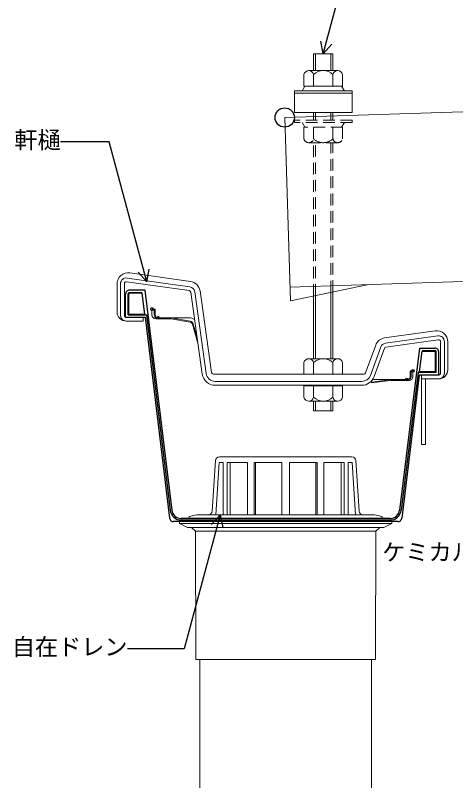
# Model space of a CAD drawing. Units: millimetres, scale not verified. Extents: x -1262 to 1258, y -891 to 1034.
# Drawn here: x -560.9 to -332.4, y -17.8 to 379 of the extents above; entities that cross this region are included whole.
import ezdxf
from ezdxf.enums import TextEntityAlignment as Align

# ---------------------------------------------------------------- set-up
doc = ezdxf.new("R2010")
doc.units = ezdxf.units.MM
doc.header["$LTSCALE"] = 3
doc.header["$PDMODE"] = 32
doc.header["$PDSIZE"] = 1.5
doc.linetypes.add('DASHED2', pattern=[3, 2, -1])
for name, color, linetype, lineweight in [('0-4_寸法線1', 5, 'Continuous', 25), ('0-6_名称1', 5, 'Continuous', 25), ('0-B_屋根1', 6, 'Continuous', 20), ('1-8_樋', 134, 'Continuous', 30), ('1-9_吊金具', 3, 'Continuous', 9), ('1-B_ドレン', 3, 'Continuous', 9), ('1-D_竪樋', 6, 'Continuous', 20)]:
    doc.layers.add(name, color=color, linetype=linetype, lineweight=lineweight)
doc.styles.add('ＭＳ ゴシック', font='')
doc.styles.get('ＭＳ ゴシック').set_extended_font_data('MS Gothic')

msp = doc.modelspace()

# ---------------------------------------------------------------- linework, layer by layer
at = {"layer": '0-4_寸法線1'}
msp.add_circle((-421.125, 325.991), 5, dxfattribs=at)
at = {"layer": '0-6_名称1'}
for p, q in [((-401.125, 358.934), (-402.47, 365.506)), ((-401.125, 358.934), (-396.674, 363.953)), ((-492.7, 240.749), (-491.355, 247.321)), ((-492.7, 240.749), (-497.151, 245.768)), ((-454.639, 120.069), (-459.09, 115.05)), ((-454.639, 120.069), (-453.294, 113.497))]:
    msp.add_line(p, q, dxfattribs=at)
for points in [[(-401.125, 358.934), (-387.658, 409.194), (-366.958, 409.194)], [(-492.7, 240.749), (-512.149, 313.333), (-537.367, 313.333)], [(-454.639, 120.069), (-473.27, 50.538), (-502.685, 50.538)]]:
    msp.add_lwpolyline(points, dxfattribs=at)
at = {"layer": '0-B_屋根1'}
for p, q in [((784.798, 364.767), (-421.125, 325.991)), ((-421.125, 325.991), (-418.072, 231.04)), ((787.626, 276.812), (-418.297, 238.036)), ((-378.317, 239.322), (-418.072, 231.04))]:
    msp.add_line(p, q, dxfattribs=at)
at = {"layer": '1-8_樋'}
for p, q in [((-503.631, 222.471), (-503.631, 234.471)), ((-502.331, 223.771), (-502.331, 234.471)), ((-502.031, 224.071), (-502.031, 234.471)), ((-493.631, 236.471), (-501.631, 236.471)), ((-495.048, 235.171), (-501.631, 235.171)), ((-495.048, 234.871), (-501.631, 234.871)), ((-493.732, 224.071), (-495.048, 234.871)), ((-493.631, 236.471), (-479.744, 122.466)), ((-503.631, 222.471), (-493.537, 222.471)), ((-502.331, 223.771), (-492.89, 223.771)), ((-502.031, 224.071), (-493.732, 224.071)), ((-493.537, 222.471), (-480.84, 118.229)), ((-492.89, 223.771), (-480.538, 122.37)), ((-351.224, 206.471), (-361.504, 122.464)), ((-351.224, 206.471), (-343.224, 206.471)), ((-351.129, 194.071), (-349.808, 204.871)), ((-349.808, 205.171), (-343.224, 205.171)), ((-349.808, 204.871), (-343.224, 204.871)), ((-342.824, 194.071), (-342.824, 204.471)), ((-342.524, 193.771), (-342.524, 204.471)), ((-341.224, 192.471), (-341.224, 204.471)), ((-351.972, 193.771), (-360.71, 122.366)), ((-351.325, 192.471), (-360.41, 118.228)), ((-342.524, 193.771), (-351.972, 193.771)), ((-341.224, 192.471), (-351.325, 192.471)), ((-342.824, 194.071), (-351.129, 194.071)), ((-362.396, 116.471), (-478.854, 116.471)), ((-366.467, 118.071), (-474.781, 118.071)), ((-366.467, 117.271), (-474.781, 117.271))]:
    msp.add_line(p, q, dxfattribs=at)
for centre, radius, start, end in [((-501.631, 234.471), 2, 89.99996, 180.00004), ((-501.631, 234.471), 0.7, 89.99996, 180.00004), ((-501.631, 234.471), 0.4, 89.99996, 180.00004), ((-343.224, 204.471), 2, 359.99996, 90.00004), ((-343.224, 204.471), 0.7, 359.99996, 90.00004), ((-343.224, 204.471), 0.4, 359.99996, 90.00004), ((-474.781, 123.071), 5.8, 186.94495, 269.99999), ((-474.781, 123.071), 5, 186.94495, 269.99999), ((-366.467, 123.071), 5, 270.00001, 353.02335), ((-366.467, 123.071), 5.8, 270.00001, 353.02335), ((-478.854, 118.471), 2, 186.94366, 269.99955), ((-366.467, 118.471), 0.4, 270, 270.00001), ((-362.396, 118.471), 2, 269.99992, 353.02415)]:
    msp.add_arc(centre, radius, start, end, dxfattribs=at)
at = {"layer": '1-9_吊金具'}
for p, q in [((-396.125, 358.934), (-406.125, 358.934)), ((-406.125, 350.334), (-406.125, 358.934)), ((-405.125, 350.334), (-405.125, 358.934)), ((-397.125, 350.334), (-397.125, 358.934)), ((-396.125, 350.334), (-396.125, 358.934)), ((-408.625, 350.334), (-401.125, 350.334)), ((-393.625, 350.334), (-401.125, 350.334)), ((-411.125, 348.334), (-411.125, 342.334)), ((-406.125, 348.334), (-406.125, 342.334)), ((-396.125, 348.334), (-396.125, 342.334)), ((-391.125, 348.334), (-391.125, 342.334)), ((-412.125, 339.834), (-410.625, 342.334)), ((-411.125, 342.334), (-391.125, 342.334)), ((-391.625, 342.334), (-410.625, 342.334)), ((-391.625, 342.334), (-390.125, 339.834)), ((-386.125, 339.834), (-416.125, 339.834)), ((-416.125, 339.834), (-416.125, 338.634)), ((-386.125, 338.634), (-416.125, 338.634)), ((-386.125, 338.634), (-416.125, 338.634)), ((-416.125, 338.634), (-416.125, 328.634)), ((-386.125, 339.834), (-386.125, 338.634)), ((-386.125, 338.634), (-386.125, 328.634)), ((-386.125, 328.634), (-416.125, 328.634)), ((-406.125, 324.634), (-406.125, 328.634)), ((-405.125, 324.634), (-405.125, 328.634)), ((-397.125, 324.634), (-397.125, 328.634)), ((-396.125, 324.634), (-396.125, 328.634)), ((-502.886, 242.791), (-470.385, 238.224)), ((-501.496, 245.424), (-469.995, 240.996)), ((-508.103, 225.271), (-508.103, 239.68)), ((-506.303, 223.471), (-506.303, 239.821)), ((-504.303, 223.471), (-504.303, 239.821)), ((-503.164, 240.811), (-470.664, 236.243)), ((-463.858, 193.025), (-469.812, 235.392)), ((-461.878, 193.303), (-467.832, 235.67)), ((-459.124, 193.832), (-465.059, 236.06)), ((-397.125, 235.404), (-397.125, 200.971)), ((-396.125, 235.612), (-396.125, 200.971)), ((-406.125, 233.529), (-406.125, 200.971)), ((-405.125, 233.737), (-405.125, 200.971)), ((-490.003, 223.671), (-490.003, 226.671)), ((-490.003, 226.671), (-488.288, 226.671)), ((-488.788, 223.671), (-488.788, 226.671)), ((-488.288, 223.671), (-488.288, 226.671)), ((-503.303, 222.471), (-494.503, 222.471)), ((-494.503, 222.471), (-494.503, 220.471)), ((-503.303, 220.471), (-494.503, 220.471)), ((-488.003, 221.671), (-480.046, 221.671)), ((-486.788, 222.171), (-470.742, 222.171)), ((-480.046, 221.671), (-470.202, 219.866)), ((-480.003, 222.171), (-470.112, 220.358)), ((-469.031, 218.804), (-466.215, 208.992)), ((-468.55, 218.942), (-466.714, 212.543)), ((-343.111, 215.424), (-369.297, 211.743)), ((-341.721, 212.791), (-368.907, 208.971)), ((-341.443, 210.811), (-368.629, 206.99)), ((-379.164, 193.629), (-373.94, 207.983)), ((-376.658, 192.329), (-371.308, 207.026)), ((-340.303, 209.821), (-340.303, 193.471)), ((-338.303, 209.821), (-338.303, 193.471)), ((-336.503, 209.68), (-336.503, 195.271)), ((-374.778, 191.645), (-369.429, 206.342)), ((-411.125, 198.971), (-411.125, 192.971)), ((-408.625, 200.971), (-401.125, 200.971)), ((-406.125, 198.971), (-406.125, 192.971)), ((-393.625, 200.971), (-401.125, 200.971)), ((-396.125, 198.971), (-396.125, 192.971)), ((-391.125, 198.971), (-391.125, 192.971)), ((-355.961, 191.671), (-355.961, 194.671)), ((-355.961, 194.671), (-354.603, 194.671)), ((-355.461, 191.671), (-355.461, 194.671)), ((-354.603, 191.671), (-354.603, 194.671)), ((-380.104, 192.971), (-458.134, 192.971)), ((-411.125, 192.971), (-391.125, 192.971)), ((-350.103, 192.471), (-350.102, 156.471)), ((-341.303, 192.471), (-350.103, 192.471)), ((-381.168, 189.171), (-457.124, 189.171)), ((-381.168, 187.171), (-457.124, 187.171)), ((-391.125, 186.971), (-411.125, 186.971)), ((-411.125, 180.971), (-411.125, 186.971)), ((-406.125, 180.971), (-406.125, 186.971)), ((-396.125, 180.971), (-396.125, 186.971)), ((-391.125, 180.971), (-391.125, 186.971)), ((-376.284, 188.439), (-366.218, 189.671)), ((-375.917, 188.851), (-365.763, 190.171)), ((-357.461, 190.171), (-375.066, 190.171)), ((-356.603, 189.671), (-366.218, 189.671)), ((-341.303, 190.471), (-350.103, 190.471)), ((-348.103, 190.471), (-348.102, 156.471)), ((-408.625, 178.971), (-401.125, 178.971)), ((-406.125, 173.971), (-406.125, 178.971)), ((-405.125, 173.971), (-405.125, 178.971)), ((-393.625, 178.971), (-401.125, 178.971)), ((-397.125, 173.971), (-397.125, 178.971)), ((-396.125, 173.971), (-396.125, 178.971)), ((-406.125, 173.971), (-396.125, 173.971)), ((-350.102, 156.471), (-348.102, 156.471))]:
    msp.add_line(p, q, dxfattribs=at)
at = {"layer": '1-9_吊金具', "linetype": 'DASHED2'}
for p, q in [((-386.125, 324.634), (-416.125, 324.634)), ((-416.125, 324.634), (-416.125, 323.434)), ((-386.125, 323.434), (-416.125, 323.434)), ((-412.125, 323.434), (-410.625, 320.934)), ((-391.625, 320.934), (-390.125, 323.434)), ((-386.125, 324.634), (-386.125, 323.434)), ((-391.125, 320.934), (-411.125, 320.934)), ((-411.125, 314.934), (-411.125, 320.934)), ((-406.125, 314.934), (-406.125, 320.934)), ((-396.125, 314.934), (-396.125, 320.934)), ((-391.125, 314.934), (-391.125, 320.934)), ((-408.625, 312.934), (-401.125, 312.934)), ((-406.125, 233.529), (-406.125, 312.934)), ((-405.125, 233.737), (-405.125, 312.934)), ((-393.625, 312.934), (-401.125, 312.934)), ((-397.125, 235.404), (-397.125, 312.934)), ((-396.125, 235.612), (-396.125, 312.934))]:
    msp.add_line(p, q, dxfattribs=at)
at = {"layer": '1-9_吊金具'}
msp.add_lwpolyline([(-487.06, 222.196), (-486.924, 222.171), (-486.788, 222.171)], dxfattribs=at)
for centre, radius, start, end in [((-408.625, 347.772), 2.563, 12.67965, 167.32035), ((-401.125, 343.084), 7.25, 89.9999, 133.6049), ((-401.125, 343.085), 7.25, 46.39499, 90.00021), ((-393.625, 347.772), 2.563, 12.6797, 167.32259), ((-502.303, 239.68), 5.8, 82, 180), ((-503.303, 239.821), 3, 82.00001, 180), ((-503.303, 239.821), 1, 82.00001, 180), ((-470.803, 235.253), 3, 8, 82.00001), ((-470.803, 235.253), 5.8, 8.00001, 82.00001), ((-470.803, 235.253), 1, 7.99998, 82.00001), ((-503.303, 225.271), 4.8, 180, 270), ((-503.303, 223.471), 3, 180, 270), ((-503.303, 223.471), 1, 180, 270), ((-488.003, 223.671), 2, 180, 270), ((-486.788, 223.671), 2, 180, 261.58195), ((-486.788, 223.671), 1.5, 180, 259.69017), ((-470.742, 217.171), 5, 56.01419, 90), ((-470.473, 218.39), 1.5, 16.01543, 79.60747), ((-470.473, 218.39), 2, 16.01543, 79.61127), ((-342.303, 209.68), 5.8, 359.99999, 97.99999), ((-368.489, 206), 5.8, 98.00001, 160.00002), ((-341.303, 209.821), 3, 0, 97.99999), ((-341.303, 209.821), 1, 0, 97.99999), ((-368.489, 206), 3, 98.00002, 160.00002), ((-368.489, 206), 1, 98.00003, 160.00002), ((-408.625, 198.408), 2.563, 12.67717, 167.32054), ((-401.125, 193.721), 7.25, 89.99979, 133.60501), ((-401.125, 193.721), 7.25, 46.3951, 90.0001), ((-393.625, 198.408), 2.563, 12.6797, 167.32259), ((-341.303, 195.271), 4.8, 270, 0), ((-457.124, 193.971), 6.8, 187.99999, 270), ((-457.124, 193.971), 4.8, 187.99999, 269.99999), ((-458.134, 193.971), 1, 187.99999, 270), ((-381.168, 193.971), 4.8, 270, 340), ((-381.168, 193.971), 6.8, 270, 340), ((-380.104, 193.971), 1, 270, 340.00002), ((-357.461, 191.671), 2, 270, 0), ((-357.461, 191.671), 1.5, 270, 0), ((-356.603, 191.671), 2, 270, 0), ((-341.303, 193.471), 1, 270, 0), ((-341.303, 193.471), 3, 270, 0), ((-408.625, 181.533), 2.563, 192.6797, 347.32259), ((-401.125, 186.221), 7.25, 226.39499, 270.00021), ((-401.125, 186.22), 7.25, 269.99979, 313.60501), ((-393.625, 181.533), 2.563, 192.67959, 347.31812)]:
    msp.add_arc(centre, radius, start, end, dxfattribs=at)
at = {"layer": '1-9_吊金具', "linetype": 'DASHED2'}
for centre, radius, start, end in [((-408.625, 315.497), 2.563, 192.6797, 347.32259), ((-401.125, 320.184), 7.25, 226.3951, 270.0001), ((-401.125, 320.184), 7.25, 269.99907, 313.60375), ((-393.625, 315.497), 2.563, 192.67959, 347.31812)]:
    msp.add_arc(centre, radius, start, end, dxfattribs=at)
at = {"layer": '1-9_吊金具'}
for p in [(-490.003, 226.671), (-486.788, 222.171), (-354.603, 194.671), (-357.819, 190.171)]:
    msp.add_point(p, dxfattribs=at)
at = {"layer": '1-B_ドレン'}
for p, q in [((-458.751, 121.937), (-456.999, 148.203)), ((-455.07, 147.07), (-456.871, 120.07)), ((-455.07, 147.07), (-456.871, 120.07)), ((-455.07, 147.07), (-452.965, 147.07)), ((-455.004, 150.07), (-386.246, 150.07)), ((-452.965, 120.07), (-452.965, 147.07)), ((-450.975, 120.07), (-450.975, 147.07)), ((-450.975, 147.07), (-449.375, 147.07)), ((-449.375, 147.07), (-440.425, 147.07)), ((-449.375, 120.07), (-449.375, 147.07)), ((-440.425, 120.07), (-440.425, 147.07)), ((-436.995, 120.07), (-436.995, 147.07)), ((-436.995, 147.07), (-436.225, 147.07)), ((-436.225, 120.07), (-436.225, 147.07)), ((-436.225, 147.07), (-422.625, 147.07)), ((-422.625, 120.07), (-422.625, 147.07)), ((-405.025, 147.07), (-418.625, 147.07)), ((-418.625, 120.07), (-418.625, 147.07)), ((-405.025, 120.07), (-405.025, 147.07)), ((-404.255, 147.07), (-405.025, 147.07)), ((-404.255, 120.07), (-404.255, 147.07)), ((-400.825, 120.07), (-400.825, 147.07)), ((-391.875, 147.07), (-400.825, 147.07)), ((-391.875, 120.07), (-391.875, 147.07)), ((-390.275, 147.07), (-391.875, 147.07)), ((-390.275, 120.07), (-390.275, 147.07)), ((-388.285, 120.07), (-388.285, 147.07)), ((-386.179, 147.07), (-388.285, 147.07)), ((-386.179, 147.07), (-384.379, 120.07)), ((-382.499, 121.937), (-384.25, 148.203)), ((-470.625, 119.07), (-466.625, 120.07)), ((-470.625, 118.07), (-470.625, 119.07)), ((-466.625, 120.07), (-374.625, 120.07)), ((-365.625, 116.47), (-475.625, 116.47)), ((-365.625, 115.47), (-475.625, 115.47)), ((-470.625, 118.07), (-370.625, 118.07)), ((-369.625, 113.47), (-365.625, 115.47)), ((-365.625, 115.47), (-365.625, 116.47)), ((-369.625, 113.47), (-471.625, 113.47)), ((-467.425, 111.47), (-469.425, 113.47)), ((-373.825, 111.47), (-467.425, 111.47)), ((-467.425, 111.47), (-467.225, 44.97)), ((-374.025, 44.97), (-373.825, 111.47)), ((-373.825, 111.47), (-371.825, 113.47)), ((-374.025, 44.97), (-467.225, 44.97))]:
    msp.add_line(p, q, dxfattribs=at)
for points in [[(-370.625, 118.07), (-370.625, 119.07), (-374.625, 120.07)], [(-471.625, 113.47), (-475.625, 115.47), (-475.625, 116.47)]]:
    msp.add_lwpolyline(points, dxfattribs=at)
for centre, start, end in [((-455.004, 148.07), 89.99983, 176.18565), ((-386.246, 148.07), 3.81497, 89.99899), ((-460.746, 122.07), 270.00111, 356.18799), ((-380.504, 122.07), 183.81335, 270.00041)]:
    msp.add_arc(centre, 2, start, end, dxfattribs=at)
at = {"layer": '1-D_竪樋'}
for p, q in [((-465.125, 44.97), (-465.125, -440.248)), ((-376.125, 44.97), (-376.125, -440.248))]:
    msp.add_line(p, q, dxfattribs=at)

# ---------------------------------------------------------------- texts
at = {"layer": '0-6_名称1', "style": 'ＭＳ ゴシック'}
for s, p in [('軒樋', (-561.367, 307.333)), ('ケミカル面戸', (-370.512, 93.648)), ('自在ドレン', (-562.685, 44.538))]:
    msp.add_text(s, height=8.798, dxfattribs=at).set_placement(p, align=Align.BOTTOM_LEFT)

doc.saveas('drawing.dxf')
